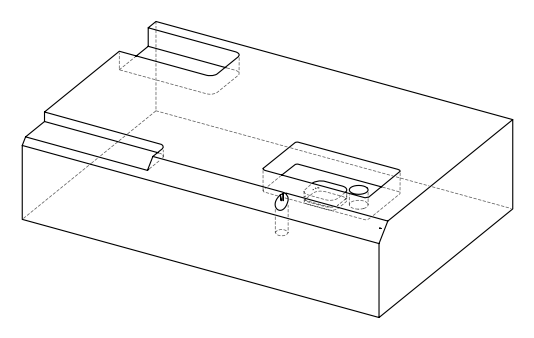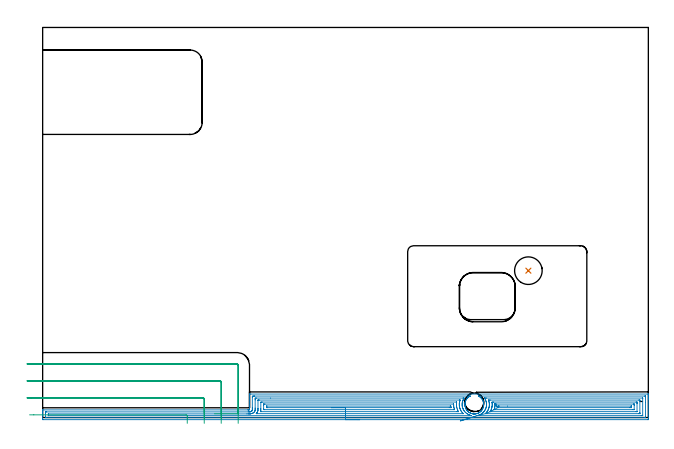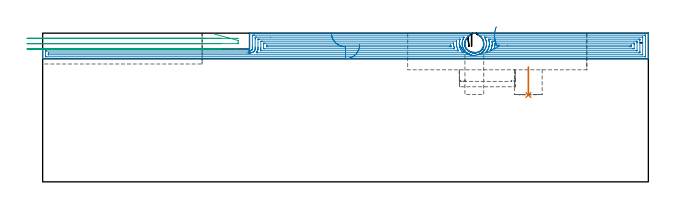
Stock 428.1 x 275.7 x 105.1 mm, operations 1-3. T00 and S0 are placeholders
(PLAN: 7 operations, 5 tool changes, 78.5 min)
(1 INDEXABLE_INSERT_DRILL_BLIND_HOLE_FROM_SOLID | STEP1POCKET | NXT0302_010 | 0.09 min | 12960 mm3)
(2 AREA_MILL | FG_CHAMFER_SURFACE | UGT0205_001 | 19.43 min | 69586 mm3)
(3 MILL_CORNER_NOTCH_RECTANGULAR | CORNER_NOTCH_RECTANGULAR | UGT0201_010 | Follow Part, ap 4, ae 75% | 3.54 min | 55029 mm3)
(4 MILL_RECTANGULAR_POCKET | POCKET_RECTANGULAR_STRAIGHT | NXT0201_009 | Follow Part, ap 2, ae 75% | 43.87 min | 225737 mm3)
(5 MILL_RECTANGULAR_POCKET_1 | POCKET_RECTANGULAR_STRAIGHT_1 | UGT0201_010 | Follow Part, ap 4, ae 75% | 1.44 min | 15238 mm3)
(6 MILL_SLOT | SLOT_PARTIAL_RECTANGULAR | UGT0201_010 | Follow Part, ap 4, ae 75% | 9.3 min | 145821 mm3)
(7 MILL_BLIND_HOLE_FROM_SOLID_MATERIAL | STEP1POCKET_1 | NXT0201_010 | Spiral | 0.84 min | 4992 mm3)
(TOOL NXT0302_010 | Index. Insert Drill 19.5mm [880-D1950L25-05] | D19.5 PA176 FL98 Z2)
(TOOL UGT0205_001 | Chamfer Mill 20 x 3 x 45 deg. | D20 FL50 Z2)
(TOOL UGT0201_010 | End Mill 16 mm | D16 FL22 Z2)
(TOOL NXT0201_009 | ENDMILL 8mm [2P460-0800-NA 1630] | D8 FL26 Z6)
(TOOL NXT0201_010 | ENDMILL 10mm [2P460-1000-NA 1630] | D10 FL30 Z6)
(OP 1 INDEXABLE_INSERT_DRILL_BLIND_HOLE_FROM_SOLID)
G17 G21 G94 G90
T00 M6
G54
G17 G0 G90 X343.3 Y103.8 S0 M3
G43 Z115.1 H1
G94 G81 G98 Z61.4 F250. R81.2
G80
M5
M2
(OP 2 AREA_MILL)
G17 G21 G94 G90
T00 M6
G54
G17 G0 G90 X224.05 Y-1.5 S1061 M3
G43 Z115.1 H0
Z97.
G94 G1 X224.012 Z96.128 F250.
X223.898 Z95.264
X223.709 Z94.412
X223.447 Z93.58
X223.113 Z92.774
X222.71 Z92.
X222.242 Z91.264
X221.71 Z90.572
X221.121 Z89.929
X220.478 Z89.34
X219.786 Z88.808
X219.05 Z88.34
X218.276 Z87.937
X217.47 Z87.603
X216.638 Z87.341
X215.786 Z87.152
X214.922 Z87.038
X214.05 Z87.
X0.614 Y-1.499 Z87.001
X0.034 Y-1.493 Z87.004
X0.007 Y-1.491 Z87.006
X0. Y-0.915 Z87.582
Y1.758 Z90.253
Y3.207 Z91.704
Y3.54 Z92.036
Y4.208 Z92.707
Y5.322 Z93.822
X0.002 Y5.343 Z93.842
X0.01 Y5.396 Z93.889
X0.167 Y5.4 Z93.9
X145.276
X145.278 Y5.402 Z93.896
X145.283 Y5.411 Z93.886
X145.286 Y5.407 Z93.891
X145.441 Y5.4 Z93.9
X146.2
Y16.463 Z104.963
X146.21 Y16.593 Z105.093
X146.29 Y16.595 Z105.095
X147.072 Y16.6 Z105.1
X427.933
X428.09 Y16.597 Z105.088
X428.093 Y16.55 Z105.041
X428.1 Y16.162 Z104.661
Y15.791 Z104.29
Y15.124 Z103.619
Y13.899 Z102.396
Y13.342 Z101.836
Y12.729 Z101.225
Y-0.303 Z88.195
X428.097 Y-0.915 Z87.583
X428.093 Y-1.492 Z87.006
X428.067 Y-1.494 Z87.004
X427.486 Y-1.5 Z87.
X214.05
Y-0.086 Z88.414
X2.4 Y-0.085 Z88.415
X2.337
X2.213 Y-0.081 Z88.419
X2.01 Y-0.074 Z88.426
X2.008 Y-0.024 Z88.476
X2.001 Y0.374 Z88.874
X2. Y3.048 Z91.548
X2.004 Y3.54 Z92.04
X2.008 Y3.931 Z92.431
X2.018 Y3.979 Z92.479
X2.066 Y3.981 Z92.481
X2.177 Y3.983 Z92.483
X2.4 Y3.985 Z92.485
X2.847 Y3.986 Z92.486
X145.286
X145.731 Y3.988 Z92.488
X146.179 Y3.993 Z92.493
X146.398 Y4. Z92.5
X146.591 Y4.02 Z92.52
X146.811 Y4.061 Z92.561
X147.072 Y4.135 Z92.635
X147.284 Y4.22 Z92.72
X147.393 Y4.274 Z92.774
X147.644 Y4.431 Z92.931
X147.817 Y4.579 Z93.079
X147.965 Y4.748 Z93.248
X148.062 Y4.903 Z93.403
X148.113 Y5.011 Z93.511
X148.154 Y5.134 Z93.634
X148.187 Y5.322 Z93.822
X148.198 Y5.981 Z94.481
X148.199 Y6.213 Z94.713
X148.2 Y6.87 Z95.37
X148.201 Y14.233 Z102.733
X148.204 Y14.885 Z103.385
X148.21 Y15.124 Z103.624
X148.802 Y15.179 Z103.679
X148.858 Y15.182 Z103.682
X149.689 Y15.186 Z103.686
X149.751
X301.63 Y15.185 Z103.685
X302.159 Y15.18 Z103.68
X302.192 Y15.179 Z103.679
X302.15 Y15.152 Z103.652
X301.842 Y14.99 Z103.49
X301.544 Y14.814 Z103.314
X301.255 Y14.619 Z103.119
X300.832 Y14.285 Z102.785
X300.428 Y13.927 Z102.427
X300.361 Y13.861 Z102.361
X300.008 Y13.459 Z101.959
X299.681 Y13.04 Z101.54
X299.466 Y12.726 Z101.226
X299.155 Y12.154 Z100.654
X298.954 Y11.714 Z100.214
X298.789 Y11.267 Z99.767
X298.67 Y10.862 Z99.362
X298.572 Y10.454 Z98.954
X298.559 Y10.38 Z98.88
X298.5 Y9.938 Z98.438
X298.465 Y9.493 Z97.993
X298.461 Y9.05 Z97.55
X298.484 Y8.607 Z97.107
X298.521 Y8.275 Z96.775
X298.572 Y7.946 Z96.446
X298.623 Y7.72 Z96.22
X298.745 Y7.274 Z95.774
X298.896 Y6.833 Z95.333
X299.086 Y6.385 Z94.885
X299.305 Y5.946 Z94.446
X299.383 Y5.808 Z94.308
X299.466 Y5.671 Z94.171
X299.678 Y5.362 Z93.862
X299.904 Y5.06 Z93.56
X300.126 Y4.797 Z93.294
X300.228 Y4.686 Z93.184
X300.361 Y4.542 Z93.041
X300.755 Y4.173 Z92.672
X300.803 Y4.134 Z92.632
X301. Y3.972 Z92.471
X301.255 Y3.781 Z92.279
X301.654 Y3.524 Z92.022
X302.064 Y3.286 Z91.786
X302.149 Y3.243 Z91.743
X302.163 Y3.237 Z91.737
X302.593 Y3.052 Z91.55
X302.907 Y2.937 Z91.433
X303.044 Y2.886 Z91.384
X303.09 Y2.872 Z91.371
X303.185 Y2.845 Z91.344
X303.354 Y2.799 Z91.293
X303.489 Y2.761 Z91.255
X303.644 Y2.728 Z91.221
X303.8 Y2.695 Z91.186
X303.938 Y2.662 Z91.159
X304.022 Y2.649 Z91.148
X304.178 Y2.628 Z91.124
X304.247 Y2.619 Z91.113
X304.385 Y2.599 Z91.094
X304.659 Y2.579 Z91.073
X304.833 Y2.567 Z91.058
X304.939 Y2.569 Z91.053
X304.98 Y2.568 Z91.052
X305.026 Y2.569 Z91.05
X305.14 Y2.566 Z91.056
X305.28 Y2.565 Z91.055
X305.382 Y2.572 Z91.06
X305.658 Y2.586 Z91.082
X305.727 Y2.59 Z91.086
X306.033 Y2.631 Z91.124
X306.137 Y2.642 Z91.14
X306.176 Y2.647 Z91.145
X306.48 Y2.711 Z91.202
X306.622 Y2.738 Z91.232
X307.071 Y2.861 Z91.357
X307.516 Y3.012 Z91.51
X307.828 Y3.143 Z91.639
X308.038 Y3.241 Z91.74
X308.134 Y3.286 Z91.786
X308.266 Y3.359 Z91.858
X308.41 Y3.44 Z91.939
X308.865 Y3.732 Z92.231
X309.01 Y3.837 Z92.337
X309.305 Y4.054 Z92.552
X309.4 Y4.134 Z92.632
X309.447 Y4.174 Z92.672
X309.713 Y4.431 Z92.928
X309.833 Y4.551 Z93.039
X309.855 Y4.575 Z93.061
X310.052 Y4.779 Z93.277
X310.144 Y4.877 Z93.375
X310.199 Y4.936 Z93.434
X310.298 Y5.06 Z93.559
X310.486 Y5.322 Z93.822
X310.61 Y5.496 Z93.996
X310.889 Y5.946 Z94.446
X311.094 Y6.326 Z94.826
X311.303 Y6.833 Z95.333
X311.455 Y7.274 Z95.774
X311.574 Y7.72 Z96.22
X311.66 Y8.162 Z96.662
X311.714 Y8.607 Z97.107
X311.739 Y9.05 Z97.55
X311.735 Y9.493 Z97.993
X311.7 Y9.938 Z98.438
X311.635 Y10.38 Z98.88
X311.538 Y10.825 Z99.325
X311.412 Y11.267 Z99.767
X311.264 Y11.675 Z100.175
X311.094 Y12.076 Z100.576
X311.054 Y12.154 Z100.654
X310.801 Y12.603 Z101.103
X310.517 Y13.04 Z101.54
X310.199 Y13.464 Z101.964
X309.99 Y13.7 Z102.2
X309.767 Y13.927 Z102.427
X309.305 Y14.344 Z102.844
X308.986 Y14.587 Z103.087
X308.656 Y14.814 Z103.314
X308.41 Y14.961 Z103.461
X308.1 Y15.124 Z103.624
X307.995 Y15.183 Z103.683
X308.004 Y15.185 Z103.685
X425.7
X425.762
X425.887 Y15.181 Z103.681
X426.09 Y15.174 Z103.674
X426.092 Y15.124 Z103.624
X426.098 Y14.726 Z103.226
X426.1 Y10.715 Z99.215
X426.099 Y0.47 Z88.97
X426.092 Y-0.024 Z88.476
X426.09 Y-0.067 Z88.433
X425.949 Y-0.079 Z88.421
X425.825 Y-0.084 Z88.416
X425.762 Y-0.085 Z88.415
X214.05 Y-0.086 Z88.414
Y1.328 Z89.828
X4.186 Y1.329 Z89.829
X4.042 Y1.33 Z89.83
X4.019 Y1.332 Z89.832
X4.013 Y1.334 Z89.834
X4.01 Y1.351 Z89.851
X4.004 Y1.449 Z89.949
X4.001 Y1.573 Z90.073
X4. Y1.758 Z90.258
Y1.943 Z90.443
X4.003 Y2.129 Z90.629
X4.01 Y2.5 Z91.
X4.017 Y2.566 Z91.066
X4.034 Y2.567 Z91.067
X4.084 Y2.569 Z91.069
X4.186 Y2.571 Z91.071
X4.264
X144.393
X145.286 Y2.57 Z91.07
X145.365
X146.179 Y2.574 Z91.074
X146.252 Y2.576 Z91.076
X146.654 Y2.597 Z91.097
X147.072 Y2.641 Z91.141
X147.08 Y2.642 Z91.142
X147.121 Y2.649 Z91.149
X147.797 Y2.817 Z91.317
X147.965 Y2.87 Z91.37
X148.441 Y3.066 Z91.566
X148.605 Y3.149 Z91.649
X148.858 Y3.301 Z91.801
X149.004 Y3.395 Z91.895
X149.198 Y3.54 Z92.04
X149.488 Y3.803 Z92.303
X149.751 Y4.112 Z92.612
X149.876 Y4.307 Z92.807
X149.948 Y4.431 Z92.931
X150.089 Y4.768 Z93.268
X150.161 Y5.087 Z93.587
X150.187 Y5.322 Z93.822
X150.196 Y5.769 Z94.269
X150.199 Y6.213 Z94.713
X150.2 Y6.657 Z95.157
Y12.451 Z100.951
X150.202 Y12.892 Z101.392
X150.21 Y13.342 Z101.842
X150.22 Y13.764 Z102.264
X150.644 Y13.768 Z102.268
X151.107 Y13.771 Z102.271
X161.041
X297.103
X297.566 Y13.77 Z102.27
X297.745 Y13.768 Z102.268
X297.943 Y13.764 Z102.264
X297.799 Y13.537 Z102.037
X297.676 Y13.342 Z101.842
X297.47 Y12.976 Z101.476
X297.193 Y12.451 Z100.951
X297.163 Y12.39 Z100.89
X297.103 Y12.259 Z100.759
X296.91 Y11.752 Z100.252
X296.842 Y11.56 Z100.06
X296.701 Y11.069 Z99.569
X296.605 Y10.669 Z99.169
X296.553 Y10.326 Z98.826
X296.494 Y9.778 Z98.278
X296.475 Y9.513 Z98.013
X296.478 Y8.887 Z97.387
X296.493 Y8.604 Z97.104
X296.562 Y7.996 Z96.496
X296.642 Y7.564 Z96.064
X296.765 Y7.104 Z95.604
X296.866 Y6.784 Z95.284
X297.049 Y6.267 Z94.767
X297.071 Y6.213 Z94.713
X297.103 Y6.141 Z94.641
X297.514 Y5.322 Z93.822
X297.7 Y5.022 Z93.522
X297.996 Y4.593 Z93.093
X298.123 Y4.431 Z92.931
X298.473 Y4.012 Z92.512
X298.889 Y3.576 Z92.076
X298.927 Y3.54 Z92.04
X299.385 Y3.141 Z91.641
X299.782 Y2.833 Z91.333
X300.055 Y2.649 Z91.149
X300.675 Y2.272 Z90.772
X300.949 Y2.12 Z90.62
X301.427 Y1.899 Z90.399
X301.609 Y1.821 Z90.321
X301.777 Y1.758 Z90.258
X302.122 Y1.638 Z90.138
X302.461 Y1.532 Z90.032
X302.614 Y1.488 Z89.988
X302.98 Y1.386 Z89.886
X303.162 Y1.335 Z89.835
X302.977 Y1.33 Z89.83
X302.924 Y1.329 Z89.829
X214.05 Y1.328 Z89.828
Y2.743 Z91.243
X151.537
X151.443 Y2.744 Z91.244
X150.928 Y2.75 Z91.25
X151.163 Y3.023 Z91.523
X151.321 Y3.208 Z91.708
X151.537 Y3.466 Z91.966
X151.568 Y3.51 Z92.01
X151.587 Y3.54 Z92.04
X151.779 Y3.863 Z92.363
X151.887 Y4.082 Z92.582
X152.03 Y4.431 Z92.931
X152.11 Y4.751 Z93.251
X152.158 Y5.008 Z93.508
X152.187 Y5.322 Z93.822
X152.194 Y5.558 Z94.058
X152.199 Y6.213 Z94.713
X152.2 Y6.443 Z94.943
X152.201 Y12.019 Z100.519
X152.204 Y12.172 Z100.672
X152.21 Y12.294 Z100.794
X152.215 Y12.351 Z100.851
X152.232 Y12.352 Z100.852
X152.43 Y12.356 Z100.856
X152.524 Y12.357 Z100.857
X153.323
X294.517
X294.82 Y12.355 Z100.855
X294.972 Y12.353 Z100.853
X295.038 Y12.351 Z100.851
X295.039 Y12.322 Z100.822
X294.92 Y11.955 Z100.455
X294.801 Y11.56 Z100.06
X294.719 Y11.265 Z99.765
X294.593 Y10.669 Z99.169
X294.569 Y10.524 Z99.024
X294.485 Y9.778 Z98.278
X294.481 Y9.72 Z98.22
X294.471 Y8.887 Z97.387
X294.472 Y8.838 Z97.338
X294.552 Y7.996 Z96.496
X294.568 Y7.852 Z96.352
X294.647 Y7.444 Z95.944
X294.73 Y7.104 Z95.604
X294.844 Y6.685 Z95.185
X295.01 Y6.213 Z94.713
X295.095 Y5.985 Z94.485
X295.317 Y5.468 Z93.968
X295.387 Y5.322 Z93.822
X295.455 Y5.184 Z93.684
X295.73 Y4.678 Z93.178
X295.883 Y4.431 Z92.931
X296.21 Y3.964 Z92.464
X296.544 Y3.54 Z92.04
X296.769 Y3.271 Z91.771
X297.103 Y2.915 Z91.415
X297.202 Y2.806 Z91.306
X297.231 Y2.771 Z91.271
X297.246 Y2.749 Z91.249
X297.209 Y2.748 Z91.248
X297.103 Y2.744 Z91.244
X297.009 Y2.743 Z91.243
X214.05
Y4.157 Z92.657
X154.216
X154.125 Y4.159 Z92.659
X154.052 Y4.161 Z92.661
X154.014 Y4.163 Z92.663
X154.095 Y4.553 Z93.053
X154.153 Y4.904 Z93.404
X154.195 Y5.322 Z93.822
X154.196 Y5.342 Z93.842
X154.2 Y6.213 Z94.713
X154.201 Y10.684 Z99.184
X154.216 Y10.936 Z99.436
X154.836 Y10.941 Z99.441
X155.109 Y10.942 Z99.442
X292.363 Y10.943 Z99.443
X292.496 Y10.942 Z99.442
X292.536 Y10.94 Z99.44
X292.576 Y10.936 Z99.436
X292.606 Y10.928 Z99.428
X292.575 Y10.669 Z99.169
X292.497 Y9.918 Z98.418
X292.489 Y9.778 Z98.278
X292.475 Y9.049 Z97.549
X292.478 Y8.887 Z97.387
X292.535 Y8.097 Z96.597
X292.548 Y7.996 Z96.496
X292.637 Y7.355 Z95.855
X292.693 Y7.104 Z95.604
X292.71 Y7.032 Z95.532
X292.952 Y6.213 Z94.713
X293.115 Y5.737 Z94.237
X293.293 Y5.322 Z93.822
X293.53 Y4.797 Z93.297
X293.832 Y4.203 Z92.703
X293.846 Y4.169 Z92.669
Y4.162 Z92.662
X293.844 Y4.16 Z92.66
X293.804 Y4.158 Z92.658
X293.53 Y4.157 Z92.657
X292.913
X214.05
Y5.571 Z94.071
X156.896
X156.645 Y5.572 Z94.072
X156.225 Y5.577 Z94.077
X156.208 Y5.578 Z94.078
X156.205 Y5.602 Z94.102
X156.201 Y5.661 Z94.161
X156.199 Y5.78 Z94.28
Y6.017 Z94.517
X156.2 Y8.887 Z97.387
X156.202 Y9.233 Z97.733
X156.206 Y9.407 Z97.907
X156.21 Y9.493 Z97.993
X156.217 Y9.522 Z98.022
X156.257 Y9.524 Z98.024
X156.896 Y9.528 Z98.028
X157.145 Y9.529 Z98.029
X290.208 Y9.528 Z98.028
X290.362 Y9.526 Z98.026
X290.439 Y9.522 Z98.022
X290.466 Y9.52 Z98.02
X290.467 Y9.497 Z97.997
X290.473 Y9.264 Z97.764
X290.478 Y8.887 Z97.387
X290.515 Y8.331 Z96.831
X290.548 Y7.996 Z96.496
X290.637 Y7.318 Z95.818
X290.678 Y7.104 Z95.604
X290.851 Y6.39 Z94.89
X290.967 Y5.982 Z94.482
X291.081 Y5.578 Z94.078
X291.012 Y5.576 Z94.076
X290.851 Y5.573 Z94.073
X290.602 Y5.572 Z94.072
X214.05 Y5.571 Z94.071
Y6.985 Z95.485
X158.682 Y6.986 Z95.486
X158.562 Y6.987 Z95.487
X158.324 Y6.992 Z95.492
X158.209 Y7. Z95.5
X158.206 Y7.036 Z95.536
X158.204 Y7.104 Z95.604
X158.202 Y7.583 Z96.083
X158.21 Y7.996 Z96.496
X158.214 Y8.108 Z96.608
X158.443 Y8.112 Z96.612
X158.563 Y8.114 Z96.614
X288.053
X288.172 Y8.113 Z96.613
X288.292 Y8.111 Z96.611
X288.516 Y8.106 Z96.606
X288.531 Y7.996 Z96.496
X288.652 Y7.104 Z95.604
X288.66 Y7.034 Z95.534
X288.663 Y6.996 Z95.496
X288.53 Y6.992 Z95.492
X288.292 Y6.987 Z95.487
X288.172 Y6.986 Z95.486
X287.399 Y6.985 Z95.485
X214.05
X213.178 Z95.523
X212.314 Z95.637
X211.462 Z95.826
X210.63 Z96.088
X209.824 Z96.422
X209.05 Z96.825
X208.314 Z97.294
X207.622 Z97.825
X206.979 Z98.414
X206.39 Z99.057
X205.858 Z99.75
X205.39 Z100.485
X204.987 Z101.259
X204.653 Z102.065
X204.391 Z102.897
X204.202 Z103.749
X204.088 Z104.614
X204.05 Z105.485
G0 Z115.1
X295.212 Y-2.413
Z96.53
G1 X295.486 Y-2.327 Z95.706
X295.828 Y-2.219 Z94.911
X296.234 Y-2.091 Z94.149
X296.702 Y-1.943 Z93.428
X297.229 Y-1.777 Z92.753
X297.809 Y-1.594 Z92.128
X298.44 Y-1.395 Z91.558
X299.115 Y-1.182 Z91.048
X299.83 Y-0.956 Z90.602
X300.579 Y-0.72 Z90.223
X301.357 Y-0.474 Z89.914
X302.158 Y-0.222 Z89.677
X302.975 Y0.036 Z89.515
X303.803 Y0.297 Z89.427
X304.635 Y0.56 Z89.416
X305.464 Y0.821 Z89.48
X306.286 Y1.081 Z89.62
X307.092 Y1.335 Z89.835
X307.288 Y1.397 Z89.897
X307.409 Y1.434 Z89.934
X307.819 Y1.555 Z90.055
X308.425 Y1.758 Z90.258
X308.712 Y1.876 Z90.376
X309.245 Y2.118 Z90.618
X309.605 Y2.313 Z90.813
X310.141 Y2.649 Z91.149
X310.354 Y2.794 Z91.294
X310.498 Y2.897 Z91.397
X310.863 Y3.177 Z91.677
X311.267 Y3.54 Z92.04
X311.331 Y3.6 Z92.1
X311.391 Y3.659 Z92.159
X311.766 Y4.057 Z92.557
X311.883 Y4.185 Z92.685
X312.079 Y4.431 Z92.931
X312.284 Y4.711 Z93.211
X312.526 Y5.081 Z93.581
X312.675 Y5.322 Z93.822
X312.856 Y5.643 Z94.143
X312.975 Y5.867 Z94.367
X313.129 Y6.213 Z94.713
X313.144 Y6.247 Z94.747
X313.177 Y6.329 Z94.829
X313.376 Y6.906 Z95.406
X313.435 Y7.104 Z95.604
X313.562 Y7.612 Z96.112
X313.636 Y7.996 Z96.496
X313.684 Y8.381 Z96.881
X313.721 Y8.887 Z97.387
X313.727 Y9.229 Z97.729
X313.706 Y9.778 Z98.278
X313.666 Y10.181 Z98.681
X313.586 Y10.669 Z99.169
X313.437 Y11.3 Z99.8
X313.358 Y11.56 Z100.06
X313.177 Y12.078 Z100.578
X313.012 Y12.451 Z100.951
X312.856 Y12.771 Z101.271
X312.514 Y13.342 Z101.842
X312.426 Y13.483 Z101.983
X312.284 Y13.704 Z102.204
X312.253 Y13.757 Z102.257
X312.284 Y13.764 Z102.264
X312.347 Y13.766 Z102.266
X312.714 Y13.77 Z102.27
X313.177 Y13.771 Z102.271
X313.64
X423.914
X424.058 Y13.77 Z102.27
X424.081 Y13.768 Z102.268
X424.087 Y13.766 Z102.266
X424.09 Y13.749 Z102.249
X424.096 Y13.65 Z102.15
X424.099 Y13.527 Z102.027
X424.1 Y13.342 Z101.842
X424.099 Y1.574 Z90.074
X424.093 Y1.388 Z89.888
X424.09 Y1.34 Z89.84
X424.073 Y1.335 Z89.835
X424.022 Y1.332 Z89.832
X423.914 Y1.33 Z89.83
X423.452 Y1.329 Z89.829
X423.021 Y1.328 Z89.828
X307.356 Y1.329 Z89.829
X307.092 Y1.335 Z89.835
X312.948 Y2.755 Z91.255
X313.018 Y2.829 Z91.329
X313.177 Y3. Z91.5
X313.436 Y3.282 Z91.782
X313.665 Y3.54 Z92.04
X313.844 Y3.766 Z92.266
X314.07 Y4.072 Z92.572
X314.215 Y4.287 Z92.787
X314.306 Y4.431 Z92.931
X314.556 Y4.838 Z93.338
X314.826 Y5.322 Z93.822
X314.873 Y5.413 Z93.913
X314.963 Y5.612 Z94.112
X315.133 Y6.044 Z94.544
X315.193 Y6.213 Z94.713
X315.361 Y6.708 Z95.208
X315.466 Y7.104 Z95.604
X315.543 Y7.417 Z95.917
X315.643 Y7.996 Z96.496
X315.668 Y8.183 Z96.683
X315.722 Y8.887 Z97.387
X315.728 Y9.015 Z97.515
X315.708 Y9.778 Z98.278
X315.701 Y9.933 Z98.433
X315.656 Y10.317 Z98.817
X315.599 Y10.669 Z99.169
X315.543 Y10.981 Z99.481
X315.399 Y11.56 Z100.06
X315.325 Y11.818 Z100.318
X315.199 Y12.215 Z100.715
X315.169 Y12.35 Z100.85
X315.257 Y12.353 Z100.853
X315.457 Y12.355 Z100.855
X315.856 Y12.357 Z100.857
X316.656
X421.329
X422.047 Y12.351 Z100.851
X422.082
X422.09 Y12.313 Z100.813
X422.094 Y12.21 Z100.71
X422.098 Y12.003 Z100.503
X422.1 Y11.588 Z100.088
Y3.568 Z92.068
X422.098 Y3.109 Z91.609
X422.094 Y2.893 Z91.393
X422.09 Y2.786 Z91.286
X422.08 Y2.749 Z91.249
X422.03 Y2.748 Z91.248
X421.235 Y2.743 Z91.243
X421.141
X313.977
X313.694 Y2.745 Z91.245
X313.177 Y2.75 Z91.25
X312.948 Y2.755 Z91.255
X316.345 Y4.167 Z92.667
X316.487 Y4.431 Z92.931
X316.58 Y4.601 Z93.101
X316.749 Y4.918 Z93.418
X316.873 Y5.199 Z93.699
X316.923 Y5.322 Z93.822
X317.121 Y5.843 Z94.343
X317.249 Y6.213 Z94.713
X317.344 Y6.512 Z95.012
X317.5 Y7.104 Z95.604
X317.527 Y7.22 Z95.72
X317.643 Y7.848 Z96.348
X317.659 Y7.979 Z96.479
X317.66 Y7.996 Z96.496
X317.724 Y8.805 Z97.305
X317.725 Y8.887 Z97.387
X317.716 Y9.704 Z98.204
X317.711 Y9.778 Z98.278
X317.643 Y10.542 Z99.042
X317.624 Y10.669 Z99.169
X317.622 Y10.689 Z99.189
X317.643 Y10.936 Z99.436
X318.262 Y10.941 Z99.441
X318.536 Y10.942 Z99.442
X419.449
X420.071 Y10.939 Z99.439
X420.082 Y10.937 Z99.437
X420.093 Y10.917 Z99.417
X420.097 Y10.669 Z99.169
X420.1 Y10.019 Z98.519
Y9.778 Z98.278
X420.099 Y4.269 Z92.769
X420.098 Y4.188 Z92.688
X420.094 Y4.169 Z92.669
X420.091 Y4.164 Z92.664
X420.077 Y4.162 Z92.662
X419.999 Y4.159 Z92.659
X419.724 Y4.157 Z92.657
X419.449
X316.749
X316.474 Y4.159 Z92.659
X316.396 Y4.161 Z92.661
X316.351 Y4.164 Z92.664
X316.345 Y4.167 Z92.667
X319.11 Y5.585 Z94.085
X319.122 Y5.629 Z94.129
X319.303 Y6.213 Z94.713
X319.332 Y6.31 Z94.81
X319.429 Y6.677 Z95.177
X319.51 Y7.024 Z95.524
X319.524 Y7.104 Z95.604
X319.634 Y7.791 Z96.291
X319.656 Y7.996 Z96.496
X319.708 Y8.608 Z97.108
X319.722 Y8.887 Z97.387
X319.727 Y9.48 Z97.98
X319.731 Y9.519 Z98.019
X319.76 Y9.522 Z98.022
X319.839 Y9.525 Z98.025
X320. Y9.528 Z98.028
X320.322 Y9.529 Z98.029
X320.571
X417.663 Y9.528 Z98.028
X417.914 Y9.527 Z98.027
X418.034 Y9.524 Z98.024
X418.086 Y9.522 Z98.022
X418.09 Y9.493 Z97.993
X418.097 Y9.344 Z97.844
X418.099 Y8.887 Z97.387
X418.1 Y8.45 Z96.95
X418.098 Y5.779 Z94.279
X418.093 Y5.632 Z94.132
X418.09 Y5.584 Z94.084
X418.063 Y5.578 Z94.078
X417.985 Y5.576 Z94.076
X417.663 Y5.572 Z94.072
X417.413 Y5.571 Z94.071
X416.77
X320.072 Y5.572 Z94.072
X319.429 Y5.575 Z94.075
X319.172 Y5.578 Z94.078
X319.11 Y5.585 Z94.085
X321.534 Y6.999 Z95.499
Y7.022 Z95.522
X321.544 Y7.104 Z95.604
X321.617 Y7.594 Z96.094
X321.686 Y8.096 Z96.596
X321.87 Y8.108 Z96.608
X321.991 Y8.112 Z96.612
X322.108 Y8.114 Z96.614
X322.881 Y8.115 Z96.615
X328.575
X415.877 Y8.114 Z96.614
X415.996 Y8.112 Z96.612
X416.074 Y8.108 Z96.608
X416.091 Y8.106 Z96.606
X416.094 Y8.096 Z96.596
X416.097 Y8.07 Z96.57
X416.099 Y7.996 Z96.496
Y7.774 Z96.274
X416.092 Y7.104 Z95.604
X416.09 Y7. Z95.5
X415.99 Y6.992 Z95.492
X415.877 Y6.99 Z95.49
X415.103 Y6.986 Z95.486
X414.984 Y6.985 Z95.485
X321.988 Y6.986 Z95.486
X321.749 Y6.987 Z95.487
X321.59 Y6.99 Z95.49
X321.538 Y6.992 Z95.492
X321.534 Y6.999 Z95.499
X321.154 Y7.529 Z96.078
X320.806 Y8.016 Z96.712
X320.49 Y8.457 Z97.396
X320.211 Y8.847 Z98.124
X319.97 Y9.184 Z98.892
X319.768 Y9.466 Z99.693
X319.608 Y9.69 Z100.521
X319.491 Y9.854 Z101.369
X319.417 Y9.957 Z102.232
X319.387 Y9.999 Z103.103
X319.401 Y9.979 Z103.975
X319.46 Y9.897 Z104.842
X319.562 Y9.754 Z105.696
X319.707 Y9.551 Z106.532
X319.894 Y9.29 Z107.343
X320.122 Y8.972 Z108.123
X320.388 Y8.6 Z108.866
X320.691 Y8.177 Z109.566
G0 Z115.1
M5
M2
(OP 3 MILL_CORNER_NOTCH_RECTANGULAR)
G17 G21 G94 G90
T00 M6
G54
G17 G0 G90 X114.2 Y3.449 S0 M3
G43 Z115.223 H0
Z101.449
G94 G1 Y6.449 F250.
Y13.105 F500.
G3 X113.405 Y13.9 R0.8
G1 X-7.981
X-10.981 F250.
G0 Z115.223
X126.2 Y3.449
Z101.449
G1 Y6.449
Y25.105 F500.
G3 X125.405 Y25.9 R0.8
G1 X-8.
X-11. F250.
G0 Z115.223
X138.2 Y3.449
Z101.449
G1 Y6.449
Y37.104 F500.
G3 X137.404 Y37.9 R0.8
G1 X-8.
X-11. F250.
G0 Z115.223
X114.2 Y-0.326
Z97.674
G1 Y2.674
Y13.105 F500.
G3 X113.405 Y13.9 R0.8
G1 X-8.
X-11. F250.
G0 Z115.223
X126.2 Y-0.326
Z97.674
G1 Y2.674
Y25.105 F500.
G3 X125.405 Y25.9 R0.8
G1 X-8.
X-11. F250.
G0 Z115.223
X121.359 Y2.674
Z104.449
G1 X138.2 Z99.936
Y6.895 Z98.805
Y2.674 Z97.674
Y37.104 F500.
G3 X137.404 Y37.9 R0.8
G1 X-8.
X-11. F250.
G0 Z115.223
X102.2 Y-4.099
Z93.9
G1 Y-1.099
Y1.105 F500.
G3 X101.405 Y1.9 R0.8
G1 X-6.244
X-9.244 F250.
G0 Z115.223
X114.2 Y-4.099
Z93.9
G1 Y-1.099
Y13.105 F500.
G3 X113.405 Y13.9 R0.8
G1 X-8.
X-11. F250.
G0 Z115.223
X126.2 Y-4.099
Z93.9
G1 Y-1.099
Y25.105 F500.
G3 X125.405 Y25.9 R0.8
G1 X-8.
X-11. F250.
G0 Z115.223
X138.2 Y-4.099
Z93.9
G1 Y-1.099
Y37.104 F500.
G3 X137.404 Y37.9 R0.8
G1 X-8.
X-11. F250.
G0 Z115.223
M5
M2
